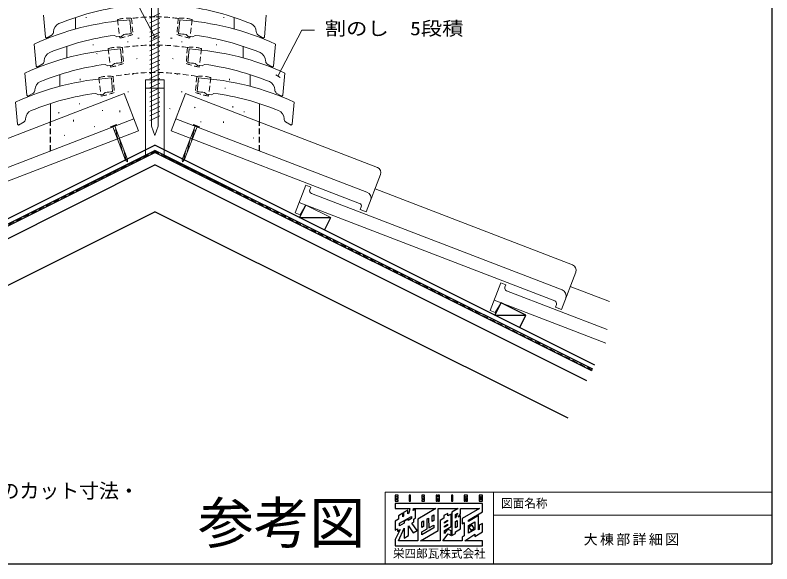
# Model space of a CAD drawing. Units: millimetres, scale not verified. Extents: x -1414 to 1355, y -1363 to 1537.
# Drawn here: x -900 to -85, y -363 to 228 of the extents above; entities that cross this region are included whole.
import ezdxf
from ezdxf.enums import TextEntityAlignment as Align

# ---------------------------------------------------------------- set-up
doc = ezdxf.new("R2010")
doc.units = ezdxf.units.MM
doc.header["$LTSCALE"] = 5
doc.linetypes.add('DASHED1', pattern=[1.8, 1.2, -0.6])
doc.layers.add('0-0', color=7, linetype='Continuous', lineweight=18)
doc.styles.add('ＭＳ ゴシック', font='')
doc.styles.get('ＭＳ ゴシック').set_extended_font_data('MS Gothic')

msp = doc.modelspace()

# ---------------------------------------------------------------- linework, layer by layer
at = {"layer": '0-0', "color": 3, "lineweight": 25}
for p in [(-84.775, 537.181), (-1414.025, -363.32)]:
    msp.add_line(p, (-84.775, -363.32), dxfattribs=at)
at = {"layer": '0-0'}
for p, q in [((-853.672, 404.744), (-749.176, 204.01)), ((-867.14, 203.922), (-869.226, 227.771)), ((-834.665, 212.789), (-834.665, 225.299)), ((-823.736, 225.096), (-822.979, 225.096)), ((-776.107, 222.645), (-774.8, 207.698)), ((-722.343, 222.645), (-723.651, 207.698)), ((-674.715, 225.096), (-675.472, 225.096)), ((-663.786, 212.789), (-663.786, 225.299)), ((-631.311, 203.922), (-629.225, 227.771)), ((-790.066, 204.352), (-792.717, 205.965)), ((-790.066, 204.352), (-785.085, 204.788)), ((-785.085, 204.788), (-782.775, 207.072)), ((-751.387, 202.431), (-746.66, 205.807)), ((-713.366, 204.788), (-715.675, 207.072)), ((-708.385, 204.352), (-713.366, 204.788)), ((-708.385, 204.352), (-705.734, 205.965)), ((-591.125, 211.504), (-616.813, 162.157)), ((-591.125, 211.504), (-577.301, 211.504)), ((-877.139, 172.709), (-879.226, 196.559)), ((-815.648, 196.063), (-815.648, 195.305)), ((-778.27, 199.333), (-778.27, 198.576)), ((-767.662, 203.122), (-766.146, 203.122)), ((-730.789, 203.122), (-732.304, 203.122)), ((-720.181, 199.333), (-720.181, 198.576)), ((-682.803, 196.063), (-682.803, 195.305)), ((-621.312, 172.709), (-619.225, 196.559)), ((-844.141, 181.646), (-844.141, 194.259)), ((-786.107, 191.358), (-784.8, 176.411)), ((-712.344, 191.358), (-713.651, 176.411)), ((-654.31, 181.646), (-654.31, 194.259)), ((-812.103, 186.559), (-811.415, 186.1)), ((-768.306, 181.141), (-768.994, 180.682)), ((-730.145, 181.141), (-729.457, 180.682)), ((-800.065, 173.066), (-802.717, 174.679)), ((-800.065, 173.066), (-795.085, 173.501)), ((-795.085, 173.501), (-792.775, 175.785)), ((-703.366, 173.501), (-705.676, 175.785)), ((-698.386, 173.066), (-703.366, 173.501)), ((-698.386, 173.066), (-695.734, 174.679)), ((-887.139, 141.424), (-889.226, 165.273)), ((-851.739, 151.078), (-851.739, 163.753)), ((-773.103, 164.845), (-773.103, 163.329)), ((-725.347, 164.845), (-725.347, 163.329)), ((-646.712, 151.078), (-646.712, 163.753)), ((-618.937, 163.315), (-614.155, 160.708)), ((-611.311, 141.424), (-609.225, 165.273)), ((-829.607, 159.147), (-829.607, 157.631)), ((-796.107, 160.145), (-794.8, 145.199)), ((-702.344, 160.145), (-703.651, 145.199)), ((-702.172, 157.098), (-701.484, 156.639)), ((-668.844, 159.147), (-668.844, 157.631)), ((-674.064, 148.953), (-673.307, 148.953)), ((-988.851, 63.736), (-782.277, 143.219)), ((-810.065, 141.853), (-812.717, 143.466)), ((-810.065, 141.853), (-805.085, 142.289)), ((-805.085, 142.289), (-802.775, 144.572)), ((-782.277, 143.219), (-766.838, 103.094)), ((-778.43, 145.283), (-777.673, 145.283)), ((-720.02, 145.283), (-720.778, 145.283)), ((-693.366, 142.289), (-695.676, 144.572)), ((-688.386, 141.853), (-693.366, 142.289)), ((-688.386, 141.853), (-685.734, 143.466)), ((-897.139, 110.211), (-899.226, 134.06)), ((-861.739, 113.065), (-861.739, 132.541)), ((-829.901, 132.381), (-830.659, 132.381)), ((-636.712, 112.776), (-636.712, 132.541)), ((-601.311, 110.211), (-599.225, 134.06)), ((-852.428, 122.75), (-853.116, 122.291)), ((-805.132, 124.991), (-805.889, 124.991)), ((-786.899, 124.928), (-786.899, 123.412)), ((-733.601, 127.226), (-732.914, 126.767)), ((-706.568, 128.513), (-705.88, 128.054)), ((-665.24, 129.717), (-665.24, 128.202)), ((-652.682, 123.623), (-653.439, 123.623)), ((-771.863, 116.154), (-977.502, 37.022)), ((-836.886, 114.881), (-836.886, 113.366)), ((-726.587, 116.154), (-520.949, 37.022)), ((-814.702, 107.916), (-814.014, 107.457)), ((-699.484, 112.948), (-700.241, 112.948)), ((-675.367, 113.158), (-675.367, 111.643)), ((-969.678, 25.037), (-766.838, 103.094)), ((-846.197, 98.476), (-846.885, 98.017)), ((-528.773, 25.037), (-731.612, 103.094)), ((-642.587, 95.687), (-643.275, 95.228)), ((-506.149, 55.981), (-521.597, 15.853)), ((-586.728, 44.555), (-598.223, 14.687)), ((-586.736, 44.558), (-581.305, 42.469)), ((-582.392, 39.667), (-581.305, 42.469)), ((-580.666, 35.79), (-310.759, -68.073)), ((-299.41, -41.359), (-512.115, 40.483)), ((-318.582, -80.059), (-593.91, 25.894)), ((-592.803, 12.608), (-586.623, 23.09)), ((-559.79, 9.673), (-586.623, 23.09)), ((-598.223, 14.687), (-592.803, 12.608)), ((-295.959, -49.114), (-311.407, -89.242)), ((-376.538, -60.539), (-388.032, -90.407)), ((-376.546, -60.537), (-371.115, -62.626)), ((-372.202, -65.427), (-371.115, -62.626)), ((-259.796, -80.821), (-301.925, -64.611)), ((-370.475, -69.305), (-262.305, -110.93)), ((-263.516, -125.458), (-383.72, -79.201)), ((-382.612, -92.486), (-376.432, -82.005)), ((-317.933, -86.737), (-316.856, -83.935)), ((-311.402, -89.243), (-317.933, -86.737)), ((-388.032, -90.407), (-382.612, -92.486))]:
    msp.add_line(p, q, dxfattribs=at)
at = {"layer": '0-0', "color": 3}
for p, q in [((-752.725, 276.652), (-752.725, 108.144)), ((-745.725, 276.652), (-745.725, 108.144)), ((-754.725, 224.427), (-743.725, 229.428)), ((-754.725, 219.429), (-743.725, 224.428)), ((-754.725, 214.428), (-743.725, 219.429)), ((-754.725, 209.429), (-743.725, 214.428)), ((-754.725, 204.428), (-743.725, 209.429)), ((-754.725, 199.429), (-743.725, 204.428)), ((-754.725, 194.429), (-743.725, 199.429)), ((-754.725, 189.429), (-743.725, 194.429)), ((-754.725, 184.428), (-743.725, 189.429)), ((-754.725, 179.43), (-743.725, 184.429)), ((-754.725, 174.429), (-743.725, 179.43)), ((-754.725, 169.43), (-743.725, 174.429)), ((-754.725, 164.43), (-743.725, 169.43)), ((-754.725, 159.43), (-743.725, 164.43)), ((-759.226, 157.936), (-739.224, 157.936)), ((-759.226, 157.936), (-759.226, 76.192)), ((-754.725, 154.43), (-743.725, 159.43)), ((-739.224, 157.936), (-739.224, 76.191)), ((-759.226, 149.221), (-739.224, 149.221)), ((-754.725, 149.431), (-743.725, 154.43)), ((-754.725, 144.43), (-743.725, 149.431)), ((-754.725, 139.432), (-743.725, 144.431)), ((-754.725, 134.431), (-743.725, 139.432)), ((-754.725, 129.432), (-743.725, 134.431)), ((-754.725, 124.431), (-743.725, 129.432)), ((-754.725, 119.432), (-743.725, 124.431)), ((-754.725, 114.431), (-743.725, 119.432)), ((-828.323, 41.643), (-759.226, 76.192)), ((-670.128, 41.643), (-739.224, 76.191))]:
    msp.add_line(p, q, dxfattribs=at)
at = {"layer": '0-0', "linetype": 'DASHED1'}
for p, q in [((-789.443, 222.963), (-787.023, 203.156)), ((-774.251, 224.212), (-772.927, 206.915)), ((-724.2, 224.212), (-725.524, 206.915)), ((-709.007, 222.963), (-711.428, 203.156)), ((-799.444, 191.676), (-797.024, 171.868)), ((-784.252, 192.925), (-782.928, 175.628)), ((-714.199, 192.925), (-715.523, 175.628)), ((-699.007, 191.676), (-701.427, 171.868)), ((-809.444, 160.464), (-807.024, 140.655)), ((-794.252, 161.712), (-792.928, 144.415)), ((-704.199, 161.712), (-705.523, 144.415)), ((-689.006, 160.464), (-691.427, 140.655))]:
    msp.add_line(p, q, dxfattribs=at)
at = {"layer": '0-0', "linetype": 'DASHED1', "lineweight": 25}
for p, q in [((-861.739, 81.569), (-861.739, 113.065)), ((-636.712, 81.569), (-636.712, 112.776))]:
    msp.add_line(p, q, dxfattribs=at)
at = {"layer": '0-0', "color": 4}
for p, q in [((-797.173, 107.487), (-790.64, 110.001)), ((-797.173, 107.487), (-796.814, 106.553)), ((-796.814, 106.553), (-790.282, 109.067)), ((-794.621, 107.397), (-780.817, 71.521)), ((-792.475, 108.223), (-778.67, 72.346)), ((-790.64, 110.001), (-790.282, 109.067)), ((-705.976, 108.223), (-719.78, 72.346)), ((-703.829, 107.397), (-717.634, 71.521)), ((-707.81, 110.001), (-708.169, 109.067)), ((-701.636, 106.553), (-708.169, 109.067)), ((-701.277, 107.487), (-707.81, 110.001)), ((-701.277, 107.487), (-701.636, 106.553)), ((-793.185, 103.664), (-791.038, 104.49)), ((-788.718, 92.055), (-791.364, 104.365)), ((-709.733, 92.055), (-707.086, 104.365)), ((-705.266, 103.664), (-707.412, 104.49)), ((-784.082, 80.007), (-787.202, 94.521)), ((-714.368, 80.007), (-711.248, 94.521)), ((-780.052, 70.775), (-782.567, 82.473)), ((-718.399, 70.775), (-715.884, 82.473)), ((-778.846, 69.6), (-780.817, 71.521)), ((-778.846, 69.6), (-778.67, 72.346)), ((-719.605, 69.6), (-719.78, 72.346)), ((-719.605, 69.6), (-717.634, 71.521))]:
    msp.add_line(p, q, dxfattribs=at)
at = {"layer": '0-0', "lineweight": 25}
for p, q in [((-1223.024, -149.279), (-749.225, 87.62)), ((-1220.788, -153.751), (-749.225, 82.03)), ((-275.427, -149.279), (-749.225, 87.62)), ((-277.663, -153.751), (-749.225, 82.03)), ((-1219.894, -155.54), (-749.225, 79.794)), ((-278.557, -155.54), (-749.225, 79.794)), ((-1214.527, -166.273), (-749.225, 66.378)), ((-283.924, -166.273), (-749.225, 66.378)), ((-593.331, 9.673), (-586.623, 23.09)), ((-1194.402, -206.522), (-749.225, 16.066)), ((-304.048, -206.522), (-749.225, 16.066)), ((-593.331, 9.673), (-559.79, 9.673)), ((-566.498, -3.743), (-559.79, 9.673)), ((-383.14, -95.422), (-376.432, -82.005)), ((-349.599, -95.422), (-376.432, -82.005)), ((-383.14, -95.422), (-349.599, -95.422)), ((-356.307, -108.839), (-349.599, -95.422)), ((-487.347, -289.411), (-490.391, -289.411)), ((-490.391, -289.411), (-490.391, -295.827)), ((-488.935, -290.866), (-487.347, -290.866)), ((-488.935, -291.528), (-488.935, -290.866)), ((-487.347, -291.528), (-488.935, -291.528)), ((-488.935, -292.917), (-487.347, -292.917)), ((-488.935, -294.438), (-488.935, -292.917)), ((-487.347, -290.866), (-487.347, -289.411)), ((-487.347, -292.917), (-487.347, -291.528)), ((-473.986, -289.411), (-475.507, -289.411)), ((-475.507, -289.411), (-475.507, -295.827)), ((-473.986, -295.827), (-473.986, -289.411)), ((-458.773, -289.411), (-461.749, -289.411)), ((-461.749, -289.411), (-461.749, -292.917)), ((-461.749, -292.917), (-460.228, -292.917)), ((-460.228, -290.866), (-458.773, -290.866)), ((-460.228, -291.528), (-460.228, -290.866)), ((-458.773, -291.528), (-460.228, -291.528)), ((-460.228, -292.917), (-460.228, -294.438)), ((-458.773, -290.866), (-458.773, -289.411)), ((-458.773, -295.827), (-458.773, -291.528)), ((-444.948, -289.411), (-446.404, -289.411)), ((-446.404, -289.411), (-446.404, -295.827)), ((-444.948, -291.462), (-444.948, -289.411)), ((-444.154, -291.462), (-444.948, -291.462)), ((-444.948, -292.917), (-444.154, -292.917)), ((-444.948, -295.827), (-444.948, -292.917)), ((-444.154, -289.411), (-444.154, -291.462)), ((-442.699, -289.411), (-444.154, -289.411)), ((-444.154, -292.917), (-444.154, -295.827)), ((-442.699, -295.827), (-442.699, -289.411)), ((-428.345, -289.411), (-429.867, -289.411)), ((-429.867, -289.411), (-429.867, -295.827)), ((-428.345, -295.827), (-428.345, -289.411)), ((-412.603, -289.411), (-416.307, -289.411)), ((-416.307, -289.411), (-416.307, -295.827)), ((-414.786, -290.866), (-414.058, -290.866)), ((-414.786, -291.66), (-414.786, -290.866)), ((-414.786, -292.917), (-414.058, -292.917)), ((-414.786, -295.827), (-414.786, -292.917)), ((-414.058, -292.917), (-414.058, -295.827)), ((-413.33, -292.189), (-412.603, -291.462)), ((-412.603, -292.917), (-413.33, -292.189)), ((-412.603, -291.462), (-412.603, -289.411)), ((-412.603, -295.827), (-412.603, -292.917)), ((-396.529, -289.411), (-400.035, -289.411)), ((-400.035, -289.411), (-400.035, -295.827)), ((-398.58, -290.866), (-397.786, -290.866)), ((-398.58, -294.438), (-398.58, -290.866)), ((-396.529, -295.827), (-396.529, -289.411)), ((-490.391, -295.827), (-487.347, -295.827)), ((-396.529, -298.406), (-490.391, -298.406)), ((-490.391, -298.406), (-490.391, -303.765)), ((-487.347, -294.438), (-488.935, -294.438)), ((-487.347, -295.827), (-487.347, -294.438)), ((-475.507, -295.827), (-473.986, -295.827)), ((-461.749, -294.438), (-461.749, -295.827)), ((-460.228, -294.438), (-461.749, -294.438)), ((-461.749, -295.827), (-458.773, -295.827)), ((-446.404, -295.827), (-444.948, -295.827)), ((-444.154, -295.827), (-442.699, -295.827)), ((-429.867, -295.827), (-428.345, -295.827)), ((-416.307, -295.827), (-414.786, -295.827)), ((-414.058, -295.827), (-412.603, -295.827)), ((-400.035, -295.827), (-396.529, -295.827)), ((-396.529, -307.403), (-396.529, -298.406)), ((-490.391, -303.765), (-474.515, -303.765)), ((-476.831, -305.55), (-481.328, -308.13)), ((-481.328, -308.13), (-481.328, -311.901)), ((-471.172, -305.896), (-470.58, -303.765)), ((-468.43, -304.342), (-471.172, -305.896)), ((-470.58, -303.765), (-446.602, -303.765)), ((-468.43, -313.885), (-468.43, -304.342)), ((-446.602, -303.765), (-466.049, -315.142)), ((-444.154, -303.765), (-422.766, -303.765)), ((-444.154, -327.312), (-444.154, -303.765)), ((-430.131, -323.079), (-430.131, -309.651)), ((-422.766, -303.765), (-429.272, -307.601)), ((-429.272, -307.601), (-429.272, -332.935)), ((-420.011, -303.699), (-399.649, -303.699)), ((-420.011, -309.255), (-420.011, -303.699)), ((-399.649, -303.699), (-418.292, -314.546)), ((-411.478, -316.2), (-396.529, -307.403)), ((-487.017, -315.274), (-490.391, -317.258)), ((-490.391, -317.258), (-490.391, -326.85)), ((-487.017, -311.437), (-487.017, -315.274)), ((-485.76, -319.573), (-472.928, -312.126)), ((-472.928, -312.126), (-472.928, -314.613)), ((-470.348, -315.075), (-468.43, -313.885)), ((-470.348, -318.118), (-470.348, -315.075)), ((-466.049, -315.142), (-466.049, -338.425)), ((-461.617, -318.118), (-459.765, -316.978)), ((-459.765, -316.978), (-459.765, -323.079)), ((-455.995, -314.858), (-454.407, -313.951)), ((-455.995, -325.461), (-455.995, -314.858)), ((-454.407, -313.951), (-454.275, -324.468)), ((-450.504, -311.636), (-448.917, -310.669)), ((-448.917, -310.669), (-448.917, -316.73)), ((-437.871, -314.083), (-442.104, -316.464)), ((-442.104, -316.464), (-442.104, -338.425)), ((-437.871, -311.372), (-437.871, -314.083)), ((-437.408, -318.25), (-433.968, -316.16)), ((-433.968, -316.16), (-433.968, -317.457)), ((-425.303, -317.655), (-423.716, -316.689)), ((-423.716, -316.689), (-423.716, -323.504)), ((-420.011, -325.725), (-420.011, -311.504)), ((-418.292, -314.546), (-418.292, -320.102)), ((-400.829, -311.305), (-411.478, -317.802)), ((-411.478, -317.802), (-411.478, -316.2)), ((-400.763, -321.426), (-400.829, -311.305)), ((-490.391, -326.85), (-488.009, -325.489)), ((-488.009, -325.489), (-488.009, -328.305)), ((-486.89, -338.425), (-480.733, -324.948)), ((-480.733, -324.948), (-480.733, -335.58)), ((-476.236, -322.449), (-470.965, -329.89)), ((-476.236, -332.935), (-476.236, -322.449)), ((-472.663, -319.508), (-470.348, -318.118)), ((-466.934, -327.514), (-472.663, -319.508)), ((-461.617, -328.834), (-455.995, -325.461)), ((-454.275, -324.534), (-448.983, -321.492)), ((-454.275, -324.468), (-454.275, -324.534)), ((-448.983, -321.492), (-448.917, -321.558)), ((-448.917, -321.558), (-448.917, -324.6)), ((-437.408, -322.683), (-433.968, -320.591)), ((-437.408, -327.312), (-430.131, -323.079)), ((-433.968, -320.591), (-433.968, -321.889)), ((-425.303, -328.701), (-420.011, -325.725)), ((-418.292, -320.102), (-416.175, -318.874)), ((-416.175, -318.874), (-416.175, -333.199)), ((-411.541, -330.359), (-411.477, -322.068)), ((-411.477, -322.068), (-404.732, -318.202)), ((-407.495, -321.536), (-411.161, -323.654)), ((-411.161, -323.654), (-408.899, -327.181)), ((-408.899, -327.181), (-405.393, -325.195)), ((-405.393, -325.195), (-407.495, -321.536)), ((-404.732, -318.202), (-404.732, -326.122)), ((-400.631, -326.651), (-400.763, -321.426)), ((-396.529, -319.706), (-399.903, -321.69)), ((-399.903, -321.69), (-399.903, -326.188)), ((-396.529, -328.966), (-396.529, -319.706)), ((-485.231, -326.452), (-490.391, -337.036)), ((-488.009, -328.305), (-487.612, -328.106)), ((-487.612, -328.106), (-485.231, -326.452)), ((-480.733, -335.58), (-476.236, -332.935)), ((-470.965, -329.89), (-466.934, -327.514)), ((-433.373, -330.884), (-430.198, -332.935)), ((-430.131, -332.935), (-430.131, -327.775)), ((-429.272, -332.935), (-425.303, -330.62)), ((-425.303, -330.62), (-425.303, -328.701)), ((-416.175, -333.199), (-418.225, -334.456)), ((-415.529, -338.425), (-404.665, -331.461)), ((-404.732, -326.122), (-411.541, -330.359)), ((-404.665, -333.663), (-396.529, -328.966)), ((-404.665, -331.461), (-404.665, -333.663)), ((-400.101, -326.386), (-400.631, -326.651)), ((-399.903, -326.188), (-400.101, -326.386)), ((-490.391, -337.036), (-490.391, -343.717)), ((-466.049, -338.425), (-486.89, -338.425)), ((-418.225, -334.456), (-418.225, -338.425)), ((-396.529, -338.425), (-415.529, -338.425)), ((-396.529, -343.717), (-396.529, -338.425)), ((-490.391, -343.717), (-396.529, -343.717))]:
    msp.add_line(p, q, dxfattribs=at)
at = {"layer": '0-0', "color": 6, "linetype": 'DASHED1'}
for p in [(-1220.341, -154.645), (-278.11, -154.645)]:
    msp.add_line(p, (-749.225, 80.912), dxfattribs=at)
at = {"layer": '0-0', "color": 4, "lineweight": 9}
for p, q in [((-501.118, -285.96), (-84.775, -285.96)), ((-501.118, -363.32), (-501.118, -285.96)), ((-384.553, -285.96), (-384.553, -363.32)), ((-384.553, -310.969), (-84.775, -310.969))]:
    msp.add_line(p, q, dxfattribs=at)
at = {"layer": '0-0'}
for points in [[(-867.14, 203.922), (-865.991, 202.958), (-859.92, 206.373)], [(-631.311, 203.922), (-632.46, 202.958), (-638.531, 206.373)], [(-877.139, 172.709), (-875.991, 171.746), (-869.92, 175.16)], [(-621.312, 172.709), (-622.46, 171.746), (-628.531, 175.16)], [(-887.139, 141.424), (-885.991, 140.459), (-879.919, 143.873)], [(-509.6, 63.736), (-716.173, 143.219), (-731.612, 103.094)], [(-611.311, 141.424), (-612.46, 140.459), (-618.531, 143.873)], [(-897.139, 110.211), (-895.991, 109.246), (-889.919, 112.661)], [(-601.311, 110.211), (-602.46, 109.246), (-608.531, 112.661)], [(-521.592, 15.852), (-528.123, 18.358), (-527.047, 21.16)]]:
    msp.add_lwpolyline(points, dxfattribs=at)
at = {"layer": '0-0', "color": 3}
msp.add_lwpolyline([(-752.725, 108.144), (-749.225, 98.144), (-745.725, 108.144)], dxfattribs=at)
at = {"layer": '0-0', "lineweight": 25}
for points in [[(-414.058, -290.866), (-414.058, -291.66), (-414.786, -291.66)], [(-397.786, -290.866), (-397.786, -294.438), (-398.58, -294.438)], [(-481.328, -311.901), (-482.32, -312.539), (-482.32, -308.837), (-487.017, -311.437)], [(-474.515, -303.765), (-475.834, -308.748), (-476.831, -309.291), (-476.831, -305.55)], [(-430.131, -309.651), (-433.704, -311.673), (-433.704, -308.97), (-437.871, -311.372)], [(-420.011, -311.504), (-422.511, -313.003), (-420.011, -309.255)], [(-476.433, -314.904), (-480.931, -317.562), (-480.931, -319.39)], [(-472.928, -314.613), (-476.433, -316.744), (-476.433, -314.904)], [(-448.917, -316.73), (-450.504, -317.595), (-450.504, -311.636)], [(-433.968, -317.457), (-437.408, -319.562), (-437.408, -318.25)], [(-423.716, -323.504), (-425.303, -324.34), (-425.303, -317.655)], [(-480.931, -319.39), (-485.76, -322.231), (-485.76, -319.573)], [(-459.765, -323.079), (-461.617, -324.147), (-461.617, -318.118)], [(-448.917, -324.6), (-461.617, -332.114), (-461.617, -328.834)], [(-433.968, -321.889), (-437.408, -323.953), (-437.408, -322.683)], [(-430.131, -327.775), (-433.932, -325.808), (-437.408, -330.596), (-437.408, -327.312)], [(-442.104, -338.425), (-463.342, -338.425), (-444.154, -327.312)], [(-418.225, -338.425), (-439.083, -338.425), (-433.373, -330.884)]]:
    msp.add_lwpolyline(points, dxfattribs=at)
msp.add_lwpolyline([(-425.369, -310.1), (-423.233, -308.834), (-425.369, -314.225)], close=True, dxfattribs=at)
at = {"layer": '0-0'}
for centre, radius, start, end in [((-747.01, -38.487), 277.968, 97.38043, 112.30638), ((-751.441, -38.487), 277.968, 67.69362, 82.61957), ((-757.009, -69.7), 292.968, 93.73755, 114.65579), ((-741.442, -69.7), 292.968, 65.34421, 86.26245), ((-848.424, 209.555), 10, 114.1432, 178.01196), ((-650.027, 209.555), 10, 1.98804, 65.8568), ((-757.009, -69.7), 277.968, 97.38043, 112.30638), ((-864.406, 210.357), 6, 318.39767, 355.65096), ((-757.009, -69.7), 277.968, 93.66942, 95.31853), ((-741.442, -69.7), 277.968, 84.68147, 86.33058), ((-741.442, -69.7), 277.968, 67.69362, 82.61957), ((-634.044, 210.357), 6, 184.34904, 221.60233), ((-767.009, -100.986), 292.968, 93.73755, 114.65579), ((-858.425, 178.342), 10, 114.1432, 178.01196), ((-731.441, -100.986), 292.968, 65.34421, 86.26245), ((-640.026, 178.342), 10, 1.98804, 65.8568), ((-767.009, -100.986), 277.968, 97.38043, 112.30638), ((-874.406, 179.144), 6, 318.39767, 355.65096), ((-767.009, -100.986), 277.968, 93.66942, 95.31853), ((-731.441, -100.986), 277.968, 84.68147, 86.33058), ((-731.441, -100.986), 277.968, 67.69362, 82.61957), ((-624.044, 179.144), 6, 184.34904, 221.60233), ((-777.01, -132.199), 292.968, 93.73755, 114.65579), ((-868.424, 147.055), 10, 114.1432, 178.01196), ((-721.441, -132.199), 292.968, 65.34421, 86.26245), ((-630.026, 147.055), 10, 1.98804, 65.8568), ((-884.406, 147.857), 6, 318.39767, 355.65096), ((-614.045, 147.857), 6, 184.34904, 221.60233), ((-777.01, -132.199), 277.968, 97.38043, 112.30638), ((-777.01, -132.199), 277.968, 93.66942, 95.31853), ((-721.441, -132.199), 277.968, 84.68147, 86.33058), ((-721.441, -132.199), 277.968, 67.69362, 82.61957), ((-878.424, 115.842), 10, 114.1432, 178.01196), ((-620.026, 115.842), 10, 1.98804, 65.8568), ((-894.406, 116.644), 6, 318.39767, 355.65096), ((-604.045, 116.644), 6, 184.34904, 221.60233), ((-511.807, 58.107), 6.045, 339.39859, 68.59315), ((-579.567, 38.602), 3.019, 159.33326, 248.65974), ((-523.524, 30.462), 7.048, 339.80372, 68.56605), ((-529.877, 22.222), 3.022, 339.40561, 68.59787), ((-301.617, -46.988), 6.045, 339.39859, 68.59315), ((-369.376, -66.493), 3.019, 159.33326, 248.65974), ((-313.334, -74.633), 7.048, 339.80372, 68.56605), ((-319.686, -82.873), 3.022, 339.40561, 68.59787)]:
    msp.add_arc(centre, radius, start, end, dxfattribs=at)
at = {"layer": '0-0', "linetype": 'DASHED1'}
for centre, radius, start, end in [((-778.972, 188.613), 35.911, 82.44531, 106.95215), ((-749.225, 48.192), 177.79, 90, 98.09196), ((-749.225, 48.192), 177.79, 81.90804, 90), ((-719.478, 188.613), 35.911, 73.04785, 97.55469), ((-798.389, 274.084), 71.834, 279.10408, 290.76044), ((-700.061, 274.084), 71.834, 249.23956, 260.89592), ((-788.973, 157.325), 35.911, 82.44531, 106.95215), ((-749.225, -43.475), 238.98, 90, 98.42804), ((-749.225, -43.475), 238.98, 81.57196, 90), ((-709.477, 157.325), 35.911, 73.04785, 97.55469), ((-808.39, 242.797), 71.834, 279.10408, 290.76044), ((-690.061, 242.797), 71.834, 249.23956, 260.89592), ((-749.359, -73.014), 238.98, 89.96794, 100.82748), ((-749.092, -73.014), 238.98, 79.17252, 90.03206), ((-798.973, 126.113), 35.911, 82.44531, 106.95215), ((-699.477, 126.113), 35.911, 73.04785, 97.55469), ((-818.39, 211.584), 71.834, 279.10408, 290.76044), ((-680.06, 211.584), 71.834, 249.23956, 260.89592)]:
    msp.add_arc(centre, radius, start, end, dxfattribs=at)

# ---------------------------------------------------------------- texts
at = {"layer": '0-0', "style": 'ＭＳ ゴシック', "width": 1.15}
msp.add_text('割のし\u30005段積', height=14.66, dxfattribs=at).set_placement((-566.303, 201.687), align=Align.BOTTOM_LEFT)
at = {"layer": '0-0', "style": 'ＭＳ ゴシック'}
for s, height, p in [('※棟の高さは、のしの段数・のしの積み方・桟瓦のカット寸法・', 15.71, (-1387.97, -297.232)), ('参考図', 43.99, (-702.804, -354.343)), ('栄四郎瓦株式会社', 9.164, (-492.904, -359.566))]:
    msp.add_text(s, height=height, dxfattribs=at).set_placement(p, align=Align.BOTTOM_LEFT)
at = {"layer": '0-0', "color": 3, "style": 'ＭＳ ゴシック'}
msp.add_text('図面名称', height=9.164, dxfattribs=at).set_placement((-376.357, -305.451), align=Align.BOTTOM_LEFT)
at = {"layer": '0-0', "color": 3, "insert": (-287.428, -343.693), "char_height": 11, "attachment_point": 7, "style": 'ＭＳ ゴシック'}
msp.add_mtext('\\T1.17;大棟部詳細図', dxfattribs=at)

doc.saveas('drawing.dxf')
